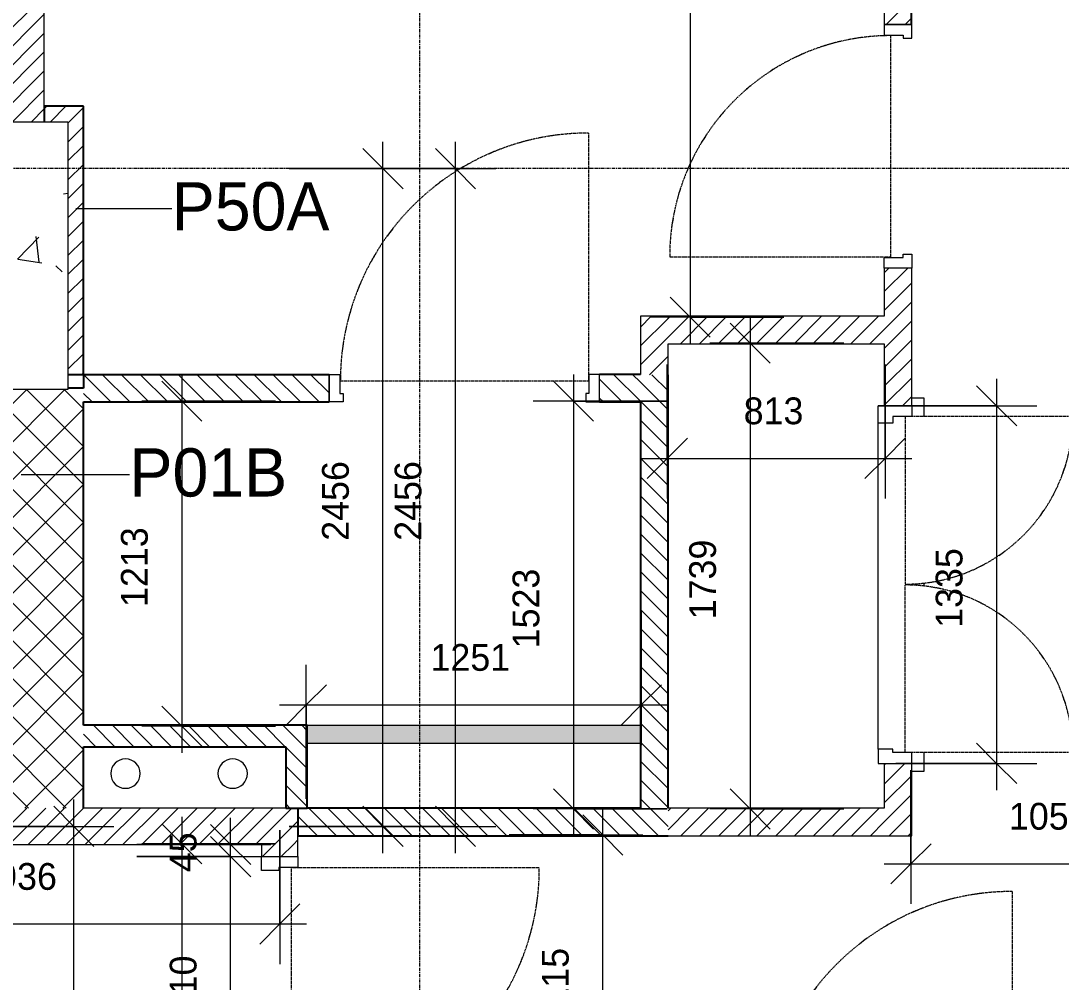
# Model space of a CAD drawing. Header units: millimetres. Extents: x 137829 to 196765, y -3018 to 487290.
# Drawn here: x 152929 to 156813, y 476793 to 480382 of the extents above; entities that cross this region are included whole.
import ezdxf

# ---------------------------------------------------------------- set-up
doc = ezdxf.new("R2010")
doc.units = ezdxf.units.MM
doc.linetypes.add('FCH_Dash 1_5mm', pattern=[3, 1.5, -1.5])
doc.linetypes.add('GridLine', pattern=[21, 12, -3, 3, -3])
for name, color, linetype, lineweight in [('A-ANNO-DIMS', 211, 'Continuous', 5), ('A-ANNO-DIMS-100', 211, 'Continuous', 5), ('A-DOOR', 31, 'Continuous', 15), ('A-DOOR-FRAM', 31, 'Continuous', 5), ('A-GENM', 13, 'Continuous', 15), ('A-WALL-IDEN', 211, 'Continuous', 15), ('A-WALL-PATT', 111, 'Continuous', 15), ('I-WALL', 2, 'Continuous', 15), ('S-COLS', 52, 'Continuous', 15), ('S-GRID', 1, 'Continuous', 5)]:
    doc.layers.add(name, color=color, linetype=linetype, lineweight=lineweight)
doc.styles.add('Akkurat-Light_2', font='Akkurat-Light.ttf', dxfattribs={"height": 180})
doc.styles.add('Akkurat-Light_3', font='Akkurat-Light.ttf', dxfattribs={"height": 100})
doc.dimstyles.new('Diagonal_Cont_AkkuratLight_1_0mm', dxfattribs={"dimscale": 304.8, "dimtxt": 101.480158, "dimasz": 0.492126, "dimexe": 0.492126, "dimexo": 0.0625, "dimgap": 0.328084, "dimtad": 1, "dimdec": 0, "dimzin": 0, "dimdsep": 46, "dimtxsty": 'Akkurat-Light_3', "dimblk1": 'OBLIQUE', "dimblk2": 'OBLIQUE', "dimsah": 1, "dimcen": 0.09, "dimdle": 0.328084, "dimazin": 0, "dimtfac": 1, "dimtdec": 4, "dimtix": 1, "dimtmove": 0, "dimatfit": 3, "dimfxl": 1, "dimtvp": 1, "dimtolj": 1, "dimtzin": 0, "dimarcsym": 0})
doc.dimstyles.new('Diagonal_Cont_AkkuratLight_1_0mm_RED', dxfattribs={"dimscale": 304.8, "dimtxt": 101.480158, "dimasz": 0.492126, "dimexe": 0.492126, "dimexo": 0.0625, "dimgap": 0.328084, "dimtad": 1, "dimdec": 0, "dimzin": 0, "dimdsep": 46, "dimtxsty": 'Akkurat-Light_3', "dimblk1": 'OBLIQUE', "dimblk2": 'OBLIQUE', "dimsah": 1, "dimcen": 0.09, "dimdle": 0.328084, "dimazin": 0, "dimtfac": 1, "dimtdec": 4, "dimtix": 1, "dimtmove": 0, "dimatfit": 3, "dimfxl": 1, "dimtvp": 1, "dimtolj": 1, "dimtzin": 0, "dimarcsym": 0})
pattern_1 = [(45, (0, 0), (-35.355339, 35.355339), [])]
pattern_2 = [(135, (0, 0), (-35.355339, -35.355339), [])]

# ---------------------------------------------------------------- blocks, each defined once
blk = doc.blocks.new('Concrete Rectangular - 1000 x 350mm-4117637-12-30 - Typical Floor_Partition Types')
at = {"layer": 'S-COLS', "lineweight": 5}
h = blk.add_hatch(dxfattribs=at)
h.set_pattern_fill('FP_5', color=256, style=0, pattern_type=2)
h.set_pattern_definition([(320, (-479505.2, 152929.75), (-63.7558, -728.7365), [76.2, -838.2]), (265, (-479505.2, 152929.75), (764.2276, 140.9716), [60.96, -670.56]), (10.451, (-479510.5, 152869), (700.4668, -587.77), [64.76, -712.36]), (316.184, (-479302, 152929.75), (-168.171, -1084.3162), [114.3, -1257.3]), (6.636, (-479316, 152839.4), (989.7098, -949.61), [97.14, -1068.54]), (261.184, (-479302, 152929.7), (989.7012, -949.6206), [91.44, -1005.84]), (291, (-479352.8, 152828.15), (-409.0606, -606.4579), [76.2, -838.2]), (236, (-479352.8, 152828.15), (736.7529, -247.2083), [60.96, -670.56]), (341.451, (-479386.9, 152777.6), (327.6855, -853.6683), [64.76, -712.36]), (307.5, (-479505.2, 152929.75), (338.22012, -12.3547), [33.528, -628.904, 33.528, -1320.292]), (307.5, (-479505.2, 152929.75), (338.22012, -12.3547), [-695.96, -647.192, 33.528, -639.572]), (277.5, (-479505.2, 152929.75), (400.72213, -267.27887), [33.528, -354.584, 33.528, -870.204]), (277.5, (-479505.2, 152929.75), (400.72213, -267.27887), [-421.64, -613.664, 33.528, -223.012]), (237.5, (-479505.2, 153156.32), (-22.91534, -542.36333), [33.528, -220.472, 33.528, -1810.512]), (237.5, (-479505.2, 153156.32), (-22.91534, -542.36333), [-287.528, -758.952, 33.528, -1018.032]), (227.5, (-479505.2, 153257.9), (101.7071, -592.51696), [33.528, -296.672, 33.528, -1239.52]), (227.5, (-479505.2, 153257.9), (101.7071, -592.51696), [-363.728, -492.76, 33.528, -713.232])])
h.paths.add_polyline_path([(-500, -175), (500, -175), (500, 175), (-500, 175)], flags=0)
at = {"layer": 'S-COLS'}
for p, q in [((-500, 175), (500, 175)), ((-500, -175), (-500, 175)), ((500, 175), (500, -175)), ((500, -175), (-500, -175))]:
    blk.add_line(p, q, dxfattribs=at)
blk = doc.blocks.new('FCH_DR_Int_Sgl_Blank - DT_02 1010x2110mm FD30S-14091336-12-30 - Typical Floor_Partition Types')
at = {"layer": 'A-DOOR'}
for p, q in [((-505, -68), (-505, 68)), ((505, 68), (505, -68))]:
    blk.add_line(p, q, dxfattribs=at)
at = {"layer": 'A-DOOR', "linetype": 'FCH_Dash 1_5mm', "lineweight": 5}
for p, q in [((463, -43), (-463, -43)), ((463, -969), (463, -43))]:
    blk.add_line(p, q, dxfattribs=at)
blk.add_arc((463, -43), 926, 180, 270, dxfattribs=at)
at = {"layer": 'A-DOOR', "lineweight": 5}
for start, end in [(187.012, 189.2865), (194.0461, 196.7156), (201.1208, 203.8792), (208.2844, 210.9539), (215.7135, 217.988), (232.012, 234.2865), (239.0461, 241.7156), (246.1208, 248.8792), (253.2844, 255.9539), (260.7135, 262.988)]:
    blk.add_arc((463, -43), 926, start, end, dxfattribs=at)
at = {"layer": 'A-DOOR-FRAM'}
for p, q in [((-505, 68), (-505, -68)), ((-453, 68), (-505, 68)), ((-453, 68), (-497, 68)), ((-453, 3), (-453, 68)), ((453, 68), (497, 68)), ((453, 3), (453, 68)), ((453, 68), (505, 68)), ((505, 68), (505, -68)), ((-465, 3), (-453, 3)), ((-465, -68), (-465, 3)), ((465, 3), (453, 3)), ((465, -68), (465, 3)), ((-505, -68), (-465, -68)), ((-497, -68), (-465, -68)), ((497, -68), (465, -68)), ((505, -68), (465, -68))]:
    blk.add_line(p, q, dxfattribs=at)
blk = doc.blocks.new('FCH_GM_CircularStack_Straight - SVP_110mm-5376980-12-30 - Typical Floor_Partition Types')
at = {"layer": 'A-GENM', "lineweight": 5}
for start, end in [(360, 180), (180, 360)]:
    blk.add_arc((0, 0), 55, start, end, dxfattribs=at)
blk = doc.blocks.new('FCH_GM_CircularStack_Straight - SS_110mm-6048259-12-30 - Typical Floor_Partition Types')
at = {"layer": 'A-GENM', "lineweight": 5}
for start, end in [(360, 180), (180, 360)]:
    blk.add_arc((0, 0), 55, start, end, dxfattribs=at)
blk = doc.blocks.new('FCH_DR_Int_Sgl_Blank - DT_01 910 x 2110mm-10477668-12-30 - Typical Floor_Partition Types')
at = {"layer": 'A-DOOR'}
for p, q in [((-455, -51.5), (-455, 51.5)), ((455, 51.5), (455, -51.5))]:
    blk.add_line(p, q, dxfattribs=at)
at = {"layer": 'A-DOOR', "linetype": 'FCH_Dash 1_5mm', "lineweight": 5}
for p, q in [((413, -26.5), (-413, -26.5)), ((413, -852.5), (413, -26.5))]:
    blk.add_line(p, q, dxfattribs=at)
blk.add_arc((413, -26.5), 826, 180, 270, dxfattribs=at)
at = {"layer": 'A-DOOR', "lineweight": 5}
for start, end in [(187.614, 190.0711), (195.2602, 198.1277), (202.97, 205.8962), (210.8376, 213.5682), (219.335, 221.196), (228.804, 230.665), (236.4318, 239.1624), (244.1038, 247.03), (251.8723, 254.7398), (259.9289, 262.386)]:
    blk.add_arc((413, -26.5), 826, start, end, dxfattribs=at)
at = {"layer": 'A-DOOR-FRAM'}
for p, q in [((-455, 51.5), (-455, -51.5)), ((-403, 51.5), (-455, 51.5)), ((-403, 51.5), (-447, 51.5)), ((-403, 19.5), (-403, 51.5)), ((403, 51.5), (447, 51.5)), ((403, 19.5), (403, 51.5)), ((403, 51.5), (455, 51.5)), ((455, 51.5), (455, -51.5)), ((-415, 19.5), (-403, 19.5)), ((-415, -51.5), (-415, 19.5)), ((415, 19.5), (403, 19.5)), ((415, -51.5), (415, 19.5)), ((-455, -51.5), (-415, -51.5)), ((-447, -51.5), (-415, -51.5)), ((447, -51.5), (415, -51.5)), ((455, -51.5), (415, -51.5))]:
    blk.add_line(p, q, dxfattribs=at)
blk = doc.blocks.new('FCH_DR_Int_Sgl_Blank - DT_09 1010x2110mm-V59-12-30 - Typical Floor_Partition Types')
at = {"layer": 'A-DOOR', "linetype": 'FCH_Dash 1_5mm', "lineweight": 5}
for p, q in [((463, 952.5), (463, 26.5)), ((463, 26.5), (-463, 26.5))]:
    blk.add_line(p, q, dxfattribs=at)
at = {"layer": 'A-DOOR'}
for p, q in [((-505, 51.5), (-505, -51.5)), ((505, -51.5), (505, 51.5))]:
    blk.add_line(p, q, dxfattribs=at)
at = {"layer": 'A-DOOR', "linetype": 'FCH_Dash 1_5mm', "lineweight": 5}
blk.add_arc((463, 26.5), 926, 90, 180, dxfattribs=at)
at = {"layer": 'A-DOOR', "lineweight": 5}
for start, end in [(97.012, 99.2865), (104.0461, 106.7156), (111.1208, 113.8792), (118.2844, 120.9539), (125.7135, 127.988), (142.012, 144.2865), (149.0461, 151.7156), (156.1208, 158.8792), (163.2844, 165.9539), (170.7135, 172.988)]:
    blk.add_arc((463, 26.5), 926, start, end, dxfattribs=at)
at = {"layer": 'A-DOOR-FRAM'}
for p, q in [((-505, 51.5), (-465, 51.5)), ((-505, -51.5), (-505, 51.5)), ((-497, 51.5), (-465, 51.5)), ((-465, 51.5), (-465, -19.5)), ((465, 51.5), (465, -19.5)), ((497, 51.5), (465, 51.5)), ((505, 51.5), (465, 51.5)), ((505, -51.5), (505, 51.5)), ((-465, -19.5), (-453, -19.5)), ((-453, -19.5), (-453, -51.5)), ((453, -19.5), (453, -51.5)), ((465, -19.5), (453, -19.5)), ((-453, -51.5), (-505, -51.5)), ((-453, -51.5), (-497, -51.5)), ((453, -51.5), (497, -51.5)), ((453, -51.5), (505, -51.5))]:
    blk.add_line(p, q, dxfattribs=at)
blk = doc.blocks.new('FCH_DR_Ext_O__Dbl_Eq_Blank - DT_10 Type 04_1335x2110mm-V61-12-30 - Typical Floor_Partition Types')
at = {"layer": 'A-DOOR'}
for p, q in [((-667.5, 73.5), (-667.5, -51.5)), ((667.5, -51.5), (667.5, 73.5))]:
    blk.add_line(p, q, dxfattribs=at)
at = {"layer": 'A-DOOR', "lineweight": 5}
for p, q in [((-614.5, 73.5), (602.5, 73.5)), ((-697.5, -96.5), (-697.5, -51.5)), ((-3.1, -51.5), (3.1, -51.5)), ((697.5, -51.5), (697.5, -96.5)), ((-627.5, -96.5), (-697.5, -96.5)), ((6.1, -96.5), (-6.1, -96.5)), ((697.5, -96.5), (627.5, -96.5))]:
    blk.add_line(p, q, dxfattribs=at)
at = {"layer": 'A-DOOR', "linetype": 'FCH_Dash 1_5mm', "lineweight": 5}
for p, q in [((-627.5, -26.5), (-1.5, -26.5)), ((627.5, -26.5), (1.5, -26.5)), ((-627.5, -652.5), (-627.5, -51.5)), ((627.5, -652.5), (627.5, -51.5))]:
    blk.add_line(p, q, dxfattribs=at)
for centre, start, end in [((-627.5, -26.5), 270, 0), ((627.5, -26.5), 180, 270)]:
    blk.add_arc(centre, 626, start, end, dxfattribs=at)
at = {"layer": 'A-DOOR', "lineweight": 5}
for centre, start, end in [((-627.5, -26.5), 348.9984, 351.6686), ((627.5, -26.5), 188.3314, 191.0016), ((-627.5, -26.5), 340.1975, 343.2884), ((627.5, -26.5), 196.7116, 199.8025), ((-627.5, -26.5), 331.7116, 334.8025), ((627.5, -26.5), 205.1975, 208.2884), ((-627.5, -26.5), 323.3314, 326.0016), ((627.5, -26.5), 213.9984, 216.6686), ((-627.5, -26.5), 303.9984, 306.6686), ((627.5, -26.5), 233.3314, 236.0016), ((-627.5, -26.5), 295.1975, 298.2884), ((627.5, -26.5), 241.7116, 244.8025), ((-627.5, -26.5), 286.7116, 289.8025), ((627.5, -26.5), 250.1975, 253.2884), ((-627.5, -26.5), 278.3314, 281.0016), ((627.5, -26.5), 258.9984, 261.6686)]:
    blk.add_arc(centre, 626, start, end, dxfattribs=at)
at = {"layer": 'A-DOOR-FRAM'}
for p, q in [((-667.5, 73.5), (-667.5, -51.5)), ((-659.5, 73.5), (-667.5, 73.5)), ((-614.5, 73.5), (-659.5, 73.5)), ((-614.5, 19.5), (-614.5, 73.5)), ((602.5, 73.5), (659.5, 73.5)), ((602.5, 19.5), (602.5, 73.5)), ((659.5, 73.5), (667.5, 73.5)), ((667.5, 73.5), (667.5, -51.5)), ((-627.5, 19.5), (-614.5, 19.5)), ((-627.5, -51.5), (-627.5, 19.5)), ((627.5, 19.5), (602.5, 19.5)), ((627.5, -51.5), (627.5, 19.5)), ((-667.5, -51.5), (-659.5, -51.5)), ((-659.5, -51.5), (-627.5, -51.5)), ((659.5, -51.5), (627.5, -51.5)), ((667.5, -51.5), (659.5, -51.5))]:
    blk.add_line(p, q, dxfattribs=at)
blk = doc.blocks.new('DIMBLOCK8-12-30 - Typical Floor_Partition Types')
at = {"layer": 'A-ANNO-DIMS-100'}
for p, q in [((151959.7, 477359.9), (151959.7, 476859.9)), ((151959.7, 477009.9), (151959.7, 477359.9)), ((153895.7, 477359.9), (153895.7, 476859.9)), ((153895.7, 477009.9), (153895.7, 477359.9)), ((151859.7, 477009.9), (153995.7, 477009.9))]:
    blk.add_line(p, q, dxfattribs=at)
at = {"layer": 'A-ANNO-DIMS-100', "lineweight": 18}
for p, q in [((151959.7, 477009.9), (152034.7, 477084.9)), ((153895.7, 477009.9), (153970.7, 477084.9)), ((151959.7, 477009.9), (151884.7, 476934.9)), ((153895.7, 477009.9), (153820.7, 476934.9))]:
    blk.add_line(p, q, dxfattribs=at)
at = {"layer": 'A-ANNO-DIMS-100', "color": 0, "insert": (152766.1, 477237.4), "char_height": 100, "width": 388.033, "attachment_point": 1, "line_spacing_factor": 1.032002, "style": 'Akkurat-Light_3'}
blk.add_mtext('1936', dxfattribs=at)
blk = doc.blocks.new('_Oblique')
at = {"color": 0, "linetype": 'ByBlock', "lineweight": -2}
blk.add_line((-0.5, -0.5), (0.5, 0.5), dxfattribs=at)
blk = doc.blocks.new('DIMBLOCK131-12-30 - Typical Floor_Partition Types')
at = {"layer": 'A-ANNO-DIMS-100'}
for p, q in [((154280.9, 477274.4), (154280.9, 479930.2)), ((153930.9, 479830.2), (154430.9, 479830.2)), ((154280.9, 479830.2), (153930.9, 479830.2)), ((153930.9, 477374.4), (154430.9, 477374.4)), ((154280.9, 477374.4), (153930.9, 477374.4))]:
    blk.add_line(p, q, dxfattribs=at)
at = {"layer": 'A-ANNO-DIMS-100', "lineweight": 18}
for p, q in [((154280.9, 479830.2), (154205.9, 479905.2)), ((154280.9, 479830.2), (154355.9, 479755.2)), ((154280.9, 477374.4), (154205.9, 477449.4)), ((154280.9, 477374.4), (154355.9, 477299.4))]:
    blk.add_line(p, q, dxfattribs=at)
at = {"layer": 'A-ANNO-DIMS-100', "color": 0, "insert": (154053.4, 478440.6), "char_height": 100, "width": 388.033, "attachment_point": 1, "rotation": 90, "line_spacing_factor": 1.032002, "style": 'Akkurat-Light_3'}
blk.add_mtext('2456', dxfattribs=at)
blk = doc.blocks.new('DIMBLOCK138-12-30 - Typical Floor_Partition Types')
at = {"layer": 'A-ANNO-DIMS-100'}
for p, q in [((156252.4, 480865.4), (156252.4, 480365.4)), ((156252.4, 480515.4), (156252.4, 480865.4)), ((160670.2, 480165.4), (160670.2, 480665.4)), ((156152.4, 480515.4), (160770.2, 480515.4)), ((160670.2, 480515.4), (160670.2, 480165.4))]:
    blk.add_line(p, q, dxfattribs=at)
at = {"layer": 'A-ANNO-DIMS-100', "lineweight": 18}
for p, q in [((156252.4, 480515.4), (156327.4, 480590.4)), ((160670.2, 480515.4), (160745.2, 480590.4)), ((156252.4, 480515.4), (156177.4, 480440.4)), ((160670.2, 480515.4), (160595.2, 480440.4))]:
    blk.add_line(p, q, dxfattribs=at)
at = {"layer": 'A-ANNO-DIMS-100', "color": 0, "insert": (158299.6, 480742.9), "char_height": 100, "width": 388.033, "attachment_point": 1, "line_spacing_factor": 1.032002, "style": 'Akkurat-Light_3'}
blk.add_mtext('4418', dxfattribs=at)
blk = doc.blocks.new('DIMBLOCK140-12-30 - Typical Floor_Partition Types')
at = {"layer": 'A-ANNO-DIMS-100'}
for p, q in [((156252.4, 477584.6), (156252.4, 477084.6)), ((156252.4, 477234.6), (156252.4, 477584.6)), ((157307, 477584.6), (157307, 477084.6)), ((157307, 477234.6), (157307, 477584.6)), ((156152.4, 477234.6), (157407, 477234.6))]:
    blk.add_line(p, q, dxfattribs=at)
at = {"layer": 'A-ANNO-DIMS-100', "lineweight": 18}
for p, q in [((156252.4, 477234.6), (156327.4, 477309.6)), ((157307, 477234.6), (157382, 477309.6)), ((156252.4, 477234.6), (156177.4, 477159.6)), ((157307, 477234.6), (157232, 477159.6))]:
    blk.add_line(p, q, dxfattribs=at)
at = {"layer": 'A-ANNO-DIMS-100', "color": 0, "insert": (156618, 477462.1), "char_height": 100, "width": 388.033, "attachment_point": 1, "line_spacing_factor": 1.032002, "style": 'Akkurat-Light_3'}
blk.add_mtext('1055', dxfattribs=at)
blk = doc.blocks.new('DIMBLOCK141-12-30 - Typical Floor_Partition Types')
at = {"layer": 'A-ANNO-DIMS-100'}
for p, q in [((155342.4, 479098.3), (155342.4, 478598.3)), ((155342.4, 478748.3), (155342.4, 479098.3)), ((156155.4, 479098.3), (156155.4, 478598.3)), ((156155.4, 478748.3), (156155.4, 479098.3)), ((155242.4, 478748.3), (156255.4, 478748.3))]:
    blk.add_line(p, q, dxfattribs=at)
at = {"layer": 'A-ANNO-DIMS-100', "lineweight": 18}
for p, q in [((155342.4, 478748.3), (155417.4, 478823.3)), ((156155.4, 478748.3), (156230.4, 478823.3)), ((155342.4, 478748.3), (155267.4, 478673.3)), ((156155.4, 478748.3), (156080.4, 478673.3))]:
    blk.add_line(p, q, dxfattribs=at)
at = {"layer": 'A-ANNO-DIMS-100', "color": 0, "insert": (155627.6, 478975.8), "char_height": 100, "width": 291.024, "attachment_point": 1, "line_spacing_factor": 1.032002, "style": 'Akkurat-Light_3'}
blk.add_mtext('813', dxfattribs=at)
blk = doc.blocks.new('DIMBLOCK142-12-30 - Typical Floor_Partition Types')
at = {"layer": 'A-ANNO-DIMS-100'}
for p, q in [((155651.8, 479278.7), (155651.8, 477339.4)), ((156001.8, 479178.7), (155501.8, 479178.7)), ((155651.8, 479178.7), (156001.8, 479178.7)), ((156001.8, 477439.4), (155501.8, 477439.4)), ((155651.8, 477439.4), (156001.8, 477439.4))]:
    blk.add_line(p, q, dxfattribs=at)
at = {"layer": 'A-ANNO-DIMS-100', "lineweight": 18}
for p, q in [((155651.8, 479178.7), (155576.8, 479253.7)), ((155651.8, 479178.7), (155726.8, 479103.7)), ((155651.8, 477439.4), (155576.8, 477514.4)), ((155651.8, 477439.4), (155726.8, 477364.4))]:
    blk.add_line(p, q, dxfattribs=at)
at = {"layer": 'A-ANNO-DIMS-100', "color": 0, "insert": (155424.3, 478147.4), "char_height": 100, "width": 388.033, "attachment_point": 1, "rotation": 90, "line_spacing_factor": 1.032002, "style": 'Akkurat-Light_3'}
blk.add_mtext('1739', dxfattribs=at)
blk = doc.blocks.new('DIMBLOCK143-12-30 - Typical Floor_Partition Types')
at = {"layer": 'A-ANNO-DIMS-100', "lineweight": 18}
for p, q in [((154992.3, 478961.9), (154917.3, 479036.9)), ((154992.3, 478961.9), (155067.3, 478886.9)), ((154992.3, 477439.4), (154917.3, 477514.4)), ((154992.3, 477439.4), (155067.3, 477364.4))]:
    blk.add_line(p, q, dxfattribs=at)
at = {"layer": 'A-ANNO-DIMS-100'}
for p, q in [((154992.3, 479061.9), (154992.3, 477339.4)), ((155342.3, 478961.9), (154842.3, 478961.9)), ((154992.3, 478961.9), (155342.3, 478961.9)), ((155342.3, 477439.4), (154842.3, 477439.4)), ((154992.3, 477439.4), (155342.3, 477439.4))]:
    blk.add_line(p, q, dxfattribs=at)
at = {"layer": 'A-ANNO-DIMS-100', "color": 0, "insert": (154764.8, 478039), "char_height": 100, "width": 388.033, "attachment_point": 1, "rotation": 90, "line_spacing_factor": 1.032002, "style": 'Akkurat-Light_3'}
blk.add_mtext('1523', dxfattribs=at)
blk = doc.blocks.new('DIMBLOCK145-12-30 - Typical Floor_Partition Types')
at = {"layer": 'A-ANNO-DIMS-100', "lineweight": 18}
for p, q in [((155427.9, 482803.2), (155352.9, 482878.2)), ((155427.9, 482803.2), (155502.9, 482728.2)), ((155427.9, 479275.7), (155352.9, 479350.7)), ((155427.9, 479275.7), (155502.9, 479200.7))]:
    blk.add_line(p, q, dxfattribs=at)
at = {"layer": 'A-ANNO-DIMS-100'}
for p, q in [((155427.9, 482903.2), (155427.9, 479175.7)), ((155077.9, 482803.2), (155577.9, 482803.2)), ((155427.9, 482803.2), (155077.9, 482803.2)), ((155777.9, 479275.7), (155277.9, 479275.7)), ((155427.9, 479275.7), (155777.9, 479275.7))]:
    blk.add_line(p, q, dxfattribs=at)
at = {"layer": 'A-ANNO-DIMS-100', "color": 0, "insert": (155200.4, 480877.7), "char_height": 100, "width": 388.033, "attachment_point": 1, "rotation": 90, "line_spacing_factor": 1.032002, "style": 'Akkurat-Light_3'}
blk.add_mtext('3528', dxfattribs=at)
blk = doc.blocks.new('DIMBLOCK147-12-30 - Typical Floor_Partition Types')
at = {"layer": 'A-ANNO-DIMS-100'}
for p, q in [((155101.8, 476127.2), (155101.8, 477442.4)), ((154751.8, 477342.4), (155251.8, 477342.4)), ((155101.8, 477342.4), (154751.8, 477342.4)), ((154751.8, 476227.2), (155251.8, 476227.2)), ((155101.8, 476227.2), (154751.8, 476227.2))]:
    blk.add_line(p, q, dxfattribs=at)
at = {"layer": 'A-ANNO-DIMS-100', "lineweight": 18}
for p, q in [((155101.8, 477342.4), (155026.8, 477417.4)), ((155101.8, 477342.4), (155176.8, 477267.4)), ((155101.8, 476227.2), (155026.8, 476302.2)), ((155101.8, 476227.2), (155176.8, 476152.2))]:
    blk.add_line(p, q, dxfattribs=at)
at = {"layer": 'A-ANNO-DIMS-100', "color": 0, "insert": (154874.3, 476623.1), "char_height": 100, "width": 388.033, "attachment_point": 1, "rotation": 90, "line_spacing_factor": 1.032002, "style": 'Akkurat-Light_3'}
blk.add_mtext('1115', dxfattribs=at)
blk = doc.blocks.new('DIMBLOCK152-12-30 - Typical Floor_Partition Types')
at = {"layer": 'A-ANNO-DIMS-100', "lineweight": 18}
for p, q in [((153126.5, 477374.4), (153051.5, 477449.4)), ((153126.5, 477374.4), (153201.5, 477299.4)), ((153126.5, 473755.2), (153051.5, 473830.2)), ((153126.5, 473755.2), (153201.5, 473680.2))]:
    blk.add_line(p, q, dxfattribs=at)
at = {"layer": 'A-ANNO-DIMS-100'}
for p, q in [((153126.5, 473655.2), (153126.5, 477474.4)), ((152776.5, 477374.4), (153276.5, 477374.4)), ((153126.5, 477374.4), (152776.5, 477374.4)), ((152776.5, 473755.2), (153276.5, 473755.2)), ((153126.5, 473755.2), (152776.5, 473755.2))]:
    blk.add_line(p, q, dxfattribs=at)
at = {"layer": 'A-ANNO-DIMS-100', "color": 0, "insert": (152898.9, 475403.1), "char_height": 100, "width": 388.033, "attachment_point": 1, "rotation": 90, "line_spacing_factor": 1.032002, "style": 'Akkurat-Light_3'}
blk.add_mtext('3619', dxfattribs=at)
blk = doc.blocks.new('DIMBLOCK154-12-30 - Typical Floor_Partition Types')
at = {"layer": 'A-ANNO-DIMS-100'}
for p, q in [((153530.1, 477409.4), (153530.1, 474190.8)), ((153880.1, 477309.4), (153380.1, 477309.4)), ((153530.1, 477309.4), (153880.1, 477309.4)), ((153880.1, 474290.8), (153380.1, 474290.8)), ((153530.1, 474290.8), (153880.1, 474290.8))]:
    blk.add_line(p, q, dxfattribs=at)
at = {"layer": 'A-ANNO-DIMS-100', "lineweight": 18}
for p, q in [((153530.1, 477309.4), (153455.1, 477384.4)), ((153530.1, 477309.4), (153605.1, 477234.4)), ((153530.1, 474290.8), (153455.1, 474365.8)), ((153530.1, 474290.8), (153605.1, 474215.8))]:
    blk.add_line(p, q, dxfattribs=at)
at = {"layer": 'A-ANNO-DIMS-100', "color": 0, "insert": (153302.6, 475638.4), "char_height": 100, "width": 388.033, "attachment_point": 1, "rotation": 90, "line_spacing_factor": 1.032002, "style": 'Akkurat-Light_3'}
blk.add_mtext('3019', dxfattribs=at)
blk = doc.blocks.new('DIMBLOCK164-12-30 - Typical Floor_Partition Types')
at = {"layer": 'A-ANNO-DIMS-100', "lineweight": 18}
for p, q in [((153712.3, 477261.4), (153637.3, 477336.4)), ((153712.3, 477261.4), (153787.3, 477186.4)), ((153712.3, 476251.4), (153637.3, 476326.4)), ((153712.3, 476251.4), (153787.3, 476176.4))]:
    blk.add_line(p, q, dxfattribs=at)
at = {"layer": 'A-ANNO-DIMS-100'}
for p, q in [((153362.3, 477261.4), (153862.3, 477261.4)), ((153712.3, 477261.4), (153362.3, 477261.4)), ((153712.3, 476251.4), (153712.3, 477261.4)), ((153362.3, 476251.4), (153862.3, 476251.4)), ((153712.3, 476251.4), (153362.3, 476251.4))]:
    blk.add_line(p, q, dxfattribs=at)
at = {"layer": 'A-ANNO-DIMS-100', "color": 0, "insert": (153484.8, 476594.7), "char_height": 100, "width": 388.033, "attachment_point": 1, "rotation": 90, "line_spacing_factor": 1.032002, "style": 'Akkurat-Light_3'}
blk.add_mtext('1010', dxfattribs=at)
blk = doc.blocks.new('DIMBLOCK165-12-30 - Typical Floor_Partition Types')
at = {"layer": 'A-ANNO-DIMS-100'}
for p, q in [((153712.3, 477261.4), (153712.3, 477406.4)), ((153362.3, 477306.4), (153862.3, 477306.4)), ((153712.3, 477306.4), (153362.3, 477306.4)), ((153362.3, 477261.4), (153862.3, 477261.4)), ((153712.3, 477261.4), (153362.3, 477261.4))]:
    blk.add_line(p, q, dxfattribs=at)
at = {"layer": 'A-ANNO-DIMS-100', "lineweight": 18}
for p, q in [((153712.3, 477306.4), (153637.3, 477381.4)), ((153712.3, 477261.4), (153637.3, 477336.4)), ((153712.3, 477306.4), (153787.3, 477231.4)), ((153712.3, 477261.4), (153787.3, 477186.4))]:
    blk.add_line(p, q, dxfattribs=at)
at = {"layer": 'A-ANNO-DIMS-100', "color": 0, "insert": (153484.8, 477203.1), "char_height": 100, "width": 194.016, "attachment_point": 1, "rotation": 90, "line_spacing_factor": 1.032002, "style": 'Akkurat-Light_3'}
blk.add_mtext('45', dxfattribs=at)
blk = doc.blocks.new('DIMBLOCK248-12-30 - Typical Floor_Partition Types')
at = {"layer": 'A-ANNO-DIMS-100'}
for p, q in [((155245.4, 478177.7), (155245.4, 477677.7)), ((155245.4, 477827.7), (155245.4, 478177.7)), ((153994.7, 477477.7), (153994.7, 477977.7)), ((153894.7, 477827.7), (155345.4, 477827.7)), ((153994.7, 477827.7), (153994.7, 477477.7))]:
    blk.add_line(p, q, dxfattribs=at)
at = {"layer": 'A-ANNO-DIMS-100', "lineweight": 18}
for p, q in [((153994.7, 477827.7), (154069.7, 477902.7)), ((155245.4, 477827.7), (155320.4, 477902.7)), ((153994.7, 477827.7), (153919.7, 477752.7)), ((155245.4, 477827.7), (155170.4, 477752.7))]:
    blk.add_line(p, q, dxfattribs=at)
at = {"layer": 'A-ANNO-DIMS-100', "color": 0, "insert": (154458.4, 478055.2), "char_height": 100, "width": 388.033, "attachment_point": 1, "line_spacing_factor": 1.032002, "style": 'Akkurat-Light_3'}
blk.add_mtext('1251', dxfattribs=at)
blk = doc.blocks.new('DIMBLOCK249-12-30 - Typical Floor_Partition Types')
at = {"layer": 'A-ANNO-DIMS-100', "lineweight": 18}
for p, q in [((153530.1, 478961.9), (153455.1, 479036.9)), ((153530.1, 478961.9), (153605.1, 478886.9)), ((153530.1, 477748.6), (153455.1, 477823.6)), ((153530.1, 477748.6), (153605.1, 477673.6))]:
    blk.add_line(p, q, dxfattribs=at)
at = {"layer": 'A-ANNO-DIMS-100'}
for p, q in [((153530.1, 479061.9), (153530.1, 477648.6)), ((153880.1, 478961.9), (153380.1, 478961.9)), ((153530.1, 478961.9), (153880.1, 478961.9)), ((153880.1, 477748.6), (153380.1, 477748.6)), ((153530.1, 477748.6), (153880.1, 477748.6))]:
    blk.add_line(p, q, dxfattribs=at)
at = {"layer": 'A-ANNO-DIMS-100', "color": 0, "insert": (153302.6, 478193.6), "char_height": 100, "width": 388.033, "attachment_point": 1, "rotation": 90, "line_spacing_factor": 1.032002, "style": 'Akkurat-Light_3'}
blk.add_mtext('1213', dxfattribs=at)
blk = doc.blocks.new('DIMBLOCK280-12-30 - Typical Floor_Partition Types')
at = {"layer": 'A-ANNO-DIMS-100'}
for p, q in [((154551.8, 477274.4), (154551.8, 479930.2)), ((154201.8, 479830.2), (154701.8, 479830.2)), ((154551.8, 479830.2), (154201.8, 479830.2)), ((154201.8, 477374.4), (154701.8, 477374.4)), ((154551.8, 477374.4), (154201.8, 477374.4))]:
    blk.add_line(p, q, dxfattribs=at)
at = {"layer": 'A-ANNO-DIMS-100', "lineweight": 18}
for p, q in [((154551.8, 479830.2), (154476.8, 479905.2)), ((154551.8, 479830.2), (154626.8, 479755.2)), ((154551.8, 477374.4), (154476.8, 477449.4)), ((154551.8, 477374.4), (154626.8, 477299.4))]:
    blk.add_line(p, q, dxfattribs=at)
at = {"layer": 'A-ANNO-DIMS-100', "color": 0, "insert": (154324.3, 478440.6), "char_height": 100, "width": 388.033, "attachment_point": 1, "rotation": 90, "line_spacing_factor": 1.032002, "style": 'Akkurat-Light_3'}
blk.add_mtext('2456', dxfattribs=at)
blk = doc.blocks.new('DIMBLOCK292-12-30 - Typical Floor_Partition Types')
at = {"layer": 'A-ANNO-DIMS-100'}
for p, q in [((156572.2, 479044.7), (156572.2, 477509.7)), ((156195.7, 478944.7), (156722.2, 478944.7)), ((156572.2, 478944.7), (156195.7, 478944.7)), ((156195.7, 477609.7), (156722.2, 477609.7)), ((156572.2, 477609.7), (156195.7, 477609.7))]:
    blk.add_line(p, q, dxfattribs=at)
at = {"layer": 'A-ANNO-DIMS-100', "lineweight": 18}
for p, q in [((156572.2, 478944.7), (156497.2, 479019.7)), ((156572.2, 478944.7), (156647.2, 478869.7)), ((156572.2, 477609.7), (156497.2, 477684.7)), ((156572.2, 477609.7), (156647.2, 477534.7))]:
    blk.add_line(p, q, dxfattribs=at)
at = {"layer": 'A-ANNO-DIMS-100', "color": 0, "insert": (156344.7, 478115.5), "char_height": 100, "width": 388.033, "attachment_point": 1, "rotation": 90, "line_spacing_factor": 1.032002, "style": 'Akkurat-Light_3'}
blk.add_mtext('1335', dxfattribs=at)

msp = doc.modelspace()

# ---------------------------------------------------------------- hatches: boundary and pattern name
at = {"layer": 'A-WALL-PATT', "lineweight": 5}
h = msp.add_hatch(dxfattribs=at)
h.set_pattern_fill('FP_14', color=20, style=0, pattern_type=2)
h.set_pattern_definition(pattern_1)
h.paths.add_polyline_path([(153016.6, 480005.2), (153016.6, 483035.2), (152840.6, 483035.2), (152840.6, 480005.2)], flags=0)
h = msp.add_hatch(dxfattribs=at)
h.set_pattern_fill('FP_14', color=92, style=0, pattern_type=2)
h.set_pattern_definition(pattern_1)
h.paths.add_polyline_path([(156255.4, 477339.4), (156255.4, 477609.7), (156152.4, 477609.7), (156152.4, 477339.4)], flags=0)
h.paths.add_polyline_path([(156255.4, 478944.7), (156255.4, 479458.7), (156152.4, 479458.7), (156152.4, 478944.7), (156184.4, 478944.7)], flags=0)
h.paths.add_polyline_path([(156152.4, 480368.7), (156255.4, 480368.7), (156255.4, 482800.2), (156152.4, 482800.2), (156152.4, 480697.9)], flags=0)
h = msp.add_hatch(dxfattribs=at)
h.set_pattern_fill('FP_14', color=190, style=0, pattern_type=2)
h.set_pattern_definition(pattern_1)
h.paths.add_polyline_path([(153104.7, 480005.2), (153104.7, 480063.2), (153016.6, 480063.2), (153016.6, 480005.2)], flags=0)
h = msp.add_hatch(dxfattribs=at)
h.set_pattern_fill('FP_14', color=190, style=0, pattern_type=2)
h.set_pattern_definition(pattern_1)
h.paths.add_polyline_path([(153162.7, 479061.9), (153162.7, 480063.2), (153104.7, 480063.2), (153104.7, 479061.9)], flags=0)
h = msp.add_hatch(dxfattribs=at)
h.set_pattern_fill('FP_14', color=92, style=0, pattern_type=2)
h.set_pattern_definition(pattern_1)
h.paths.add_polyline_path([(155345.4, 479060.4), (155345.4, 479278.7), (155242.4, 479278.7), (155242.4, 479060.4)], flags=0)
h = msp.add_hatch(dxfattribs=at)
h.set_pattern_fill('FP_14', color=92, style=0, pattern_type=2)
h.set_pattern_definition(pattern_1)
h.paths.add_polyline_path([(155345.4, 479175.7), (156152.4, 479175.7), (156152.4, 479278.7), (155345.4, 479278.7)], flags=0)
h = msp.add_hatch(dxfattribs=at)
h.set_pattern_fill('FP_15', color=92, style=0, pattern_type=2)
h.set_pattern_definition(pattern_2)
h.paths.add_polyline_path([(154079.9, 478958.9), (154079.9, 479061.9), (153162.7, 479061.9), (153162.7, 478958.9), (153957.6, 478958.9)], flags=0)
h.paths.add_polyline_path([(155089.9, 478958.9), (155242.4, 478958.9), (155242.4, 479061.9), (155089.9, 479061.9), (155089.9, 478990.9)], flags=0)
h = msp.add_hatch(dxfattribs=at)
h.set_pattern_fill('FP_15', color=92, style=0, pattern_type=2)
h.set_pattern_definition(pattern_2)
h.paths.add_polyline_path([(155242.4, 477339.4), (155345.4, 477339.4), (155345.4, 479060.4), (155242.4, 479060.4), (155242.4, 477442.4)], flags=0)
h = msp.add_hatch(dxfattribs=at)
h.set_pattern_fill('FP_19', color=20, angle=45, style=0, pattern_type=2)
h.set_pattern_definition([(135, (153162.75, 478226.43), (-70.711, -70.711), []), (225, (153162.75, 478226.43), (70.711, -70.711), [])])
h.paths.add_polyline_path([(152696.7, 477442.4), (153162.7, 477442.4), (153162.7, 479010.4), (153104.7, 479010.4), (153104.7, 479005.2), (152754.7, 479005.2), (152754.7, 479010.4), (152696.7, 479010.4), (152696.7, 477671.6)], flags=0)
h = msp.add_hatch(dxfattribs=at)
h.set_pattern_fill('FP_15', style=0, pattern_type=2)
h.set_pattern_definition(pattern_2)
h.paths.add_polyline_path([(153917.7, 477671.6), (153917.7, 477751.6), (153162.7, 477751.6), (153162.7, 477671.6)], flags=0)
h = msp.add_hatch(dxfattribs=at)
h.set_pattern_fill('FP_15', style=0, pattern_type=2)
h.set_pattern_definition(pattern_2)
h.paths.add_polyline_path([(153957.6, 477442.4), (153997.7, 477442.4), (153997.7, 477751.6), (153917.7, 477751.6), (153917.7, 477442.4)], flags=0)
h = msp.add_hatch(dxfattribs=at)
h.set_pattern_fill('FP_14', color=6, style=0, pattern_type=2)
h.set_pattern_definition(pattern_1)
h.paths.add_polyline_path([(152027.7, 477306.4), (153963.7, 477306.4), (153963.7, 477442.4), (151891.7, 477442.4), (151891.7, 477306.4)], flags=0)
h = msp.add_hatch(dxfattribs=at)
h.set_pattern_fill('FP_15', color=92, style=0, pattern_type=2)
h.set_pattern_definition(pattern_2)
h.paths.add_polyline_path([(155242.4, 477339.4), (155242.4, 477442.4), (153963.7, 477442.4), (153963.7, 477339.4)], flags=0)
h = msp.add_hatch(dxfattribs=at)
h.set_pattern_fill('FP_14', color=92, style=0, pattern_type=2)
h.set_pattern_definition(pattern_1)
h.paths.add_polyline_path([(155345.4, 477339.4), (156152.4, 477339.4), (156152.4, 477442.4), (155345.4, 477442.4)], flags=0)
h = msp.add_hatch(dxfattribs=at)
h.set_pattern_fill('FP_14', color=6, style=0, pattern_type=2)
h.set_pattern_definition(pattern_1)
h.paths.add_polyline_path([(153963.7, 475677.7), (153963.7, 476251.4), (153827.7, 476251.4), (153827.7, 475677.7), (153957.6, 475677.7)], flags=0)
h.paths.add_polyline_path([(153827.7, 477261.4), (153963.7, 477261.4), (153963.7, 477306.4), (153827.7, 477306.4), (153827.7, 477295.4)], flags=0)
at = {"layer": 'I-WALL'}
msp.add_hatch(color=30, dxfattribs=at).paths.add_polyline_path([(155242.4, 477684.1), (155242.4, 477751.6), (153997.7, 477751.6), (153997.7, 477684.1)], flags=0)

# ---------------------------------------------------------------- linework, layer by layer
at = {"layer": 'A-WALL-IDEN'}
for p, q in [((153133.7, 479681.8), (153492.4, 479681.8)), ((152929.7, 478688.4), (153334.6, 478688.4))]:
    msp.add_line(p, q, dxfattribs=at)
at = {"layer": 'I-WALL', "color": 240, "lineweight": 13}
msp.add_line((153016.6, 480063.2), (153016.6, 483035.2), dxfattribs=at)
at = {"layer": 'I-WALL', "color": 90, "lineweight": 13}
for p, q in [((156152.4, 482800.2), (156152.4, 480368.7)), ((156255.4, 480368.7), (156255.4, 482800.2)), ((156152.4, 479458.7), (156152.4, 479278.7)), ((156255.4, 478944.7), (156255.4, 479458.7)), ((156152.4, 479278.7), (155242.4, 479278.7)), ((155242.4, 479278.7), (155242.4, 479061.9)), ((155345.4, 479175.7), (156152.4, 479175.7)), ((155345.4, 479060.4), (155345.4, 479175.7)), ((156152.4, 479175.7), (156152.4, 478944.7)), ((156152.4, 477609.7), (156152.4, 477442.4)), ((156255.4, 477339.4), (156255.4, 477609.7)), ((156152.4, 477442.4), (155345.4, 477442.4)), ((155345.4, 477339.4), (156255.4, 477339.4))]:
    msp.add_line(p, q, dxfattribs=at)
at = {"layer": 'I-WALL', "lineweight": 25}
for p, q in [((153162.7, 480063.2), (153016.6, 480063.2)), ((153016.6, 480063.2), (153016.6, 480005.2)), ((153162.7, 479061.9), (153162.7, 480063.2)), ((153104.7, 479061.9), (154079.9, 479061.9)), ((153162.7, 479061.9), (153162.7, 479010.4)), ((155242.4, 479061.9), (155089.9, 479061.9)), ((155345.4, 477442.4), (155345.4, 479060.4)), ((153162.7, 479010.4), (153104.7, 479010.4)), ((153162.7, 477751.6), (153162.7, 478958.9)), ((153162.7, 478958.9), (154079.9, 478958.9)), ((155089.9, 478958.9), (155242.4, 478958.9)), ((155242.4, 478958.9), (155242.4, 477442.4)), ((153162.7, 477442.4), (153162.7, 477671.6)), ((153963.7, 477442.4), (153963.7, 477339.4)), ((155242.4, 477442.4), (153997.7, 477442.4)), ((153963.7, 477339.4), (155345.4, 477339.4))]:
    msp.add_line(p, q, dxfattribs=at)
at = {"layer": 'I-WALL', "color": 30, "lineweight": 25}
for p, q in [((153997.7, 477751.6), (153162.7, 477751.6)), ((153997.7, 477442.4), (153997.7, 477751.6)), ((153162.7, 477671.6), (153917.7, 477671.6)), ((153917.7, 477671.6), (153917.7, 477442.4)), ((153917.7, 477442.4), (153997.7, 477442.4))]:
    msp.add_line(p, q, dxfattribs=at)
at = {"layer": 'I-WALL'}
for p, q in [((153997.7, 477751.6), (155242.4, 477751.6)), ((155242.4, 477684.1), (153997.7, 477684.1))]:
    msp.add_line(p, q, dxfattribs=at)
at = {"layer": 'I-WALL', "color": 211, "lineweight": 13}
for p, q in [((153963.7, 477442.4), (153162.7, 477442.4)), ((153963.7, 477261.4), (153963.7, 477442.4)), ((152027.7, 477306.4), (153827.7, 477306.4)), ((153827.7, 477306.4), (153827.7, 477261.4))]:
    msp.add_line(p, q, dxfattribs=at)
at = {"layer": 'S-GRID', "linetype": 'GridLine'}
for p, q in [((154417.2, 486190.2), (154417.2, 442030)), ((161952.3, 479830.2), (140221, 479830.2))]:
    msp.add_line(p, q, dxfattribs=at)

# ---------------------------------------------------------------- block references
at = {"layer": 'A-DOOR'}
for name, p, rotation in [('FCH_DR_Int_Sgl_Blank - DT_01 910 x 2110mm-10477668-12-30 - Typical Floor_Partition Types', (156203.9, 479913.7), 270), ('FCH_DR_Ext_O__Dbl_Eq_Blank - DT_10 Type 04_1335x2110mm-V61-12-30 - Typical Floor_Partition Types', (156203.9, 478277.2), 90), ('FCH_DR_Int_Sgl_Blank - DT_02 1010x2110mm FD30S-14091336-12-30 - Typical Floor_Partition Types', (153895.7, 476756.4), 90)]:
    msp.add_blockref(name, p, dxfattribs=dict(at, rotation=rotation))
for p in [(154584.9, 479010.4), (156166.7, 476178.7)]:
    msp.add_blockref('FCH_DR_Int_Sgl_Blank - DT_09 1010x2110mm-V59-12-30 - Typical Floor_Partition Types', p, dxfattribs=at)
at = {"layer": 'A-GENM', "lineweight": 5}
for name, p in [('FCH_GM_CircularStack_Straight - SVP_110mm-5376980-12-30 - Typical Floor_Partition Types', (153319.7, 477571.4)), ('FCH_GM_CircularStack_Straight - SS_110mm-6048259-12-30 - Typical Floor_Partition Types', (153719.7, 477571.4))]:
    msp.add_blockref(name, p, dxfattribs=at)
at = {"layer": 'S-COLS', "rotation": 90}
msp.add_blockref('Concrete Rectangular - 1000 x 350mm-4117637-12-30 - Typical Floor_Partition Types', (152929.7, 479505.2), dxfattribs=at)

# ---------------------------------------------------------------- texts
at = {"layer": 'A-WALL-IDEN', "lineweight": 5, "char_height": 180, "attachment_point": 1, "style": 'Akkurat-Light_2'}
for s, insert, width in [('P50A', (153492.4, 479779.3), 705.485), ('P01B', (153334.6, 478785.9), 713.502)]:
    msp.add_mtext(s, dxfattribs=dict(at, insert=insert, width=width))

# ---------------------------------------------------------------- dimensions: what is measured, and where the dimension line sits
at = {"layer": 'A-ANNO-DIMS'}
for base, p1, p2, dimstyle, override, picture, middle in [((155427.9259, 479275.6722), (155077.9259, 482803.1876), (155777.9259, 479275.6722), 'Diagonal_Cont_AkkuratLight_1_0mm', {"dimpost": '<>', "dimfxl": 3596.298834}, 'DIMBLOCK145-12-30 - Typical Floor_Partition Types', (155276.9386, 481039.4299)), ((154280.9, 479830.2), (153930.9, 477374.4), (153930.9, 479830.2), 'Diagonal_Cont_AkkuratLight_1_0mm_RED', {"dimpost": '<>', "dimfxl": 2455.754146}, 'DIMBLOCK131-12-30 - Typical Floor_Partition Types', (154129.9, 478602.3)), ((154551.8, 479830.2), (154201.8, 477374.4), (154201.8, 479830.2), 'Diagonal_Cont_AkkuratLight_1_0mm', {"dimpost": '<>', "dimfxl": 2455.754146}, 'DIMBLOCK280-12-30 - Typical Floor_Partition Types', (154400.8, 478602.3)), ((155651.8, 477439.4), (156001.8, 479178.7), (156001.8, 477439.4), 'Diagonal_Cont_AkkuratLight_1_0mm', {"dimpost": '<>', "dimfxl": 1739.247121}, 'DIMBLOCK142-12-30 - Typical Floor_Partition Types', (155500.9, 478309)), ((153530.1, 477748.6), (153880.1, 478961.9), (153880.1, 477748.6), 'Diagonal_Cont_AkkuratLight_1_0mm', {"dimpost": '<>', "dimfxl": 1213.289908}, 'DIMBLOCK249-12-30 - Typical Floor_Partition Types', (153379.2, 478355.3)), ((154992.31865, 477439.42503), (155342.31865, 478961.92504), (155342.31865, 477439.42503), 'Diagonal_Cont_AkkuratLight_1_0mm', {"dimpost": '<>', "dimfxl": 1522.500001}, 'DIMBLOCK143-12-30 - Typical Floor_Partition Types', (154841.33135, 478200.67504)), ((156572.2, 477609.7), (156195.7, 478944.7), (156195.7, 477609.7), 'Diagonal_Cont_AkkuratLight_1_0mm', {"dimpost": '<>', "dimfxl": 1335}, 'DIMBLOCK292-12-30 - Typical Floor_Partition Types', (156421.2, 478277.2)), ((153126.5, 477374.4), (152776.5, 473755.2), (152776.5, 477374.4), 'Diagonal_Cont_AkkuratLight_1_0mm_RED', {"dimpost": '<>', "dimfxl": 3619.245853}, 'DIMBLOCK152-12-30 - Typical Floor_Partition Types', (152975.5, 475564.8)), ((155101.8, 477342.4), (154751.8, 476227.2), (154751.8, 477342.4), 'Diagonal_Cont_AkkuratLight_1_0mm', {"dimpost": '<>', "dimfxl": 1115.252889}, 'DIMBLOCK147-12-30 - Typical Floor_Partition Types', (154950.8, 476784.8)), ((153530.1, 474290.8), (153880.1, 477309.4), (153880.1, 474290.8), 'Diagonal_Cont_AkkuratLight_1_0mm', {"dimpost": '<>', "dimfxl": 3018.629933}, 'DIMBLOCK154-12-30 - Typical Floor_Partition Types', (153379.2, 475800.1)), ((153712.3, 477306.4), (153362.3, 477261.4), (153362.3, 477306.4), 'Diagonal_Cont_AkkuratLight_1_0mm', {"dimpost": '<>', "dimfxl": 45}, 'DIMBLOCK165-12-30 - Typical Floor_Partition Types', (153561.3, 477283.9)), ((153712.3, 477261.4), (153362.3, 476251.4), (153362.3, 477261.4), 'Diagonal_Cont_AkkuratLight_1_0mm', {"dimpost": '<>', "dimfxl": 1010}, 'DIMBLOCK164-12-30 - Typical Floor_Partition Types', (153561.4, 476756.4))]:
    dim = msp.add_linear_dim(base=base, p1=p1, p2=p2, angle=90, dimstyle=dimstyle, override=override, dxfattribs=at)
    dim.commit()
    dim.dimension.update_dxf_attribs({"geometry": picture, "text_midpoint": middle})
for base, p1, p2, dimstyle, override, picture, middle in [((160670.2, 480515.4), (156252.4, 480865.4), (160670.2, 480165.4), 'Diagonal_Cont_AkkuratLight_1_0mm', {"dimpost": '<>', "dimfxl": 4473.005181}, 'DIMBLOCK138-12-30 - Typical Floor_Partition Types', (158461.3, 480666.3)), ((156155.4, 478748.3), (155342.4, 479098.3), (156155.4, 479098.3), 'Diagonal_Cont_AkkuratLight_1_0mm', {"dimpost": '<>', "dimfxl": 813.000001}, 'DIMBLOCK141-12-30 - Typical Floor_Partition Types', (155748.9, 478899.2)), ((155245.4, 477827.7), (153994.7, 477477.7), (155245.4, 478177.7), 'Diagonal_Cont_AkkuratLight_1_0mm', {"dimpost": '<>', "dimfxl": 1433.184837}, 'DIMBLOCK248-12-30 - Typical Floor_Partition Types', (154620.1, 477978.7)), ((157307, 477234.6), (156252.4, 477584.6), (157307, 477584.6), 'Diagonal_Cont_AkkuratLight_1_0mm', {"dimpost": '<>', "dimfxl": 1054.622798}, 'DIMBLOCK140-12-30 - Typical Floor_Partition Types', (156779.7, 477385.6)), ((153895.7, 477009.9), (151959.7, 477359.9), (153895.7, 477359.9), 'Diagonal_Cont_AkkuratLight_1_0mm_RED', {"dimpost": '<>', "dimfxl": 1936.000002}, 'DIMBLOCK8-12-30 - Typical Floor_Partition Types', (152927.7, 477160.8))]:
    dim = msp.add_linear_dim(base=base, p1=p1, p2=p2, dimstyle=dimstyle, override=override, dxfattribs=at)
    dim.commit()
    dim.dimension.update_dxf_attribs({"geometry": picture, "text_midpoint": middle})

doc.saveas('drawing.dxf')
